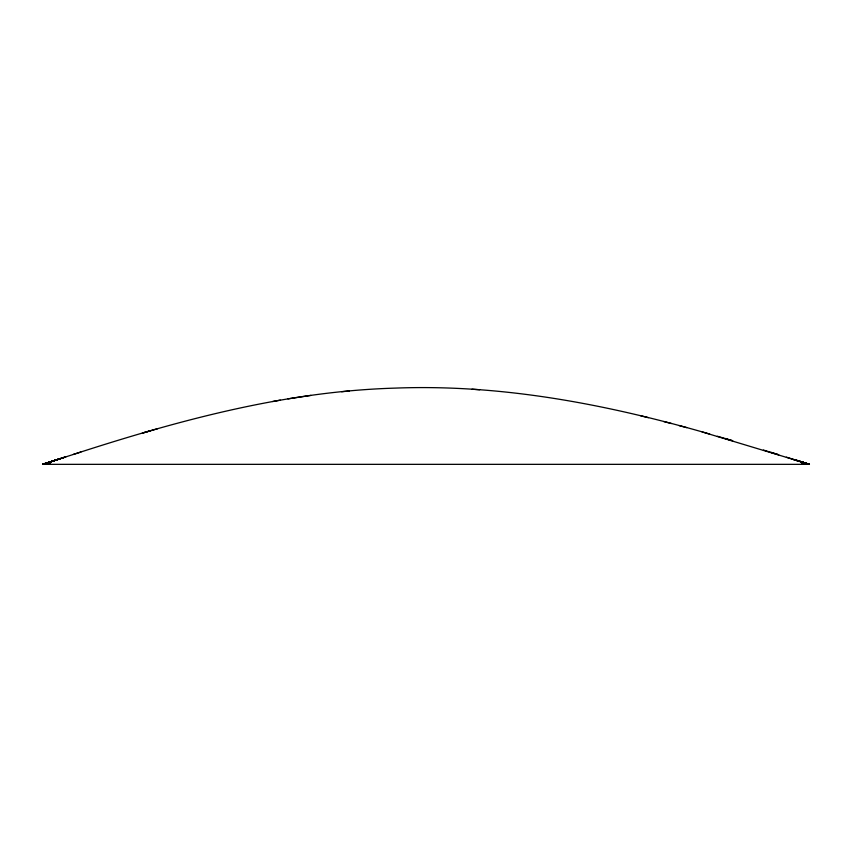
<?xml version="1.0" encoding="UTF-8"?>
<svg xmlns="http://www.w3.org/2000/svg" width="852" height="852" viewBox="0 0 852 852"><rect width="100%" height="100%" fill="white"/><g stroke="black" fill="none" stroke-linecap="round" stroke-linejoin="round"><path stroke-width="1.28" d="M80.94 452.018L42.6 464.34L809.4 464.34L794.064 459.622L809.4 464.34L801.732 463.168L809.4 464.34L794.064 459.622L809.4 464.34L801.732 463.041L809.4 464.34L801.732 462.029L809.4 464.34L801.732 462.924L809.4 464.34L801.732 462.029L809.4 464.34L801.732 462.87L809.4 464.34L801.732 462.05L809.4 464.34L801.732 462.806L809.4 464.34L801.732 462.05L809.4 464.34L801.732 462.753L809.4 464.34L801.732 462.072L809.4 464.34L801.732 462.689L809.4 464.34L801.732 462.157L809.4 464.34M50.268 462.902L42.6 464.34L57.936 459.409L42.6 464.34L50.268 462.838L42.6 464.34L57.936 459.494L42.6 464.34L50.268 462.977L42.6 464.34L65.604 456.938L42.6 464.34L50.268 463.115M65.604 456.938L42.6 464.34L50.268 462.785L42.6 464.34L50.268 462.029L42.6 464.34L50.268 462.774L42.6 464.34L50.268 462.05L42.6 464.34L50.268 462.615M73.272 454.446C177.642 420.59 285.005 391.302 395.328 388.107C501.924 384.007 607.764 404.476 709.716 434.051M149.952 430.92L142.284 433.146L157.62 428.705M50.268 462.274L42.6 464.34L50.268 462.487M272.64 401.516L280.308 400.142M287.976 398.864L310.98 395.392M341.652 391.728L349.32 390.993M472.008 389.215L479.676 389.747M640.704 415.787L648.372 417.672M663.708 421.527L671.376 423.529M679.044 425.563L686.712 427.64M702.048 431.889L801.732 461.976L786.396 457.173M717.384 436.267L732.72 440.75L725.052 438.514M763.392 450.026L778.728 454.776L771.06 452.401M794.064 459.569L801.732 461.965"/></g></svg>
